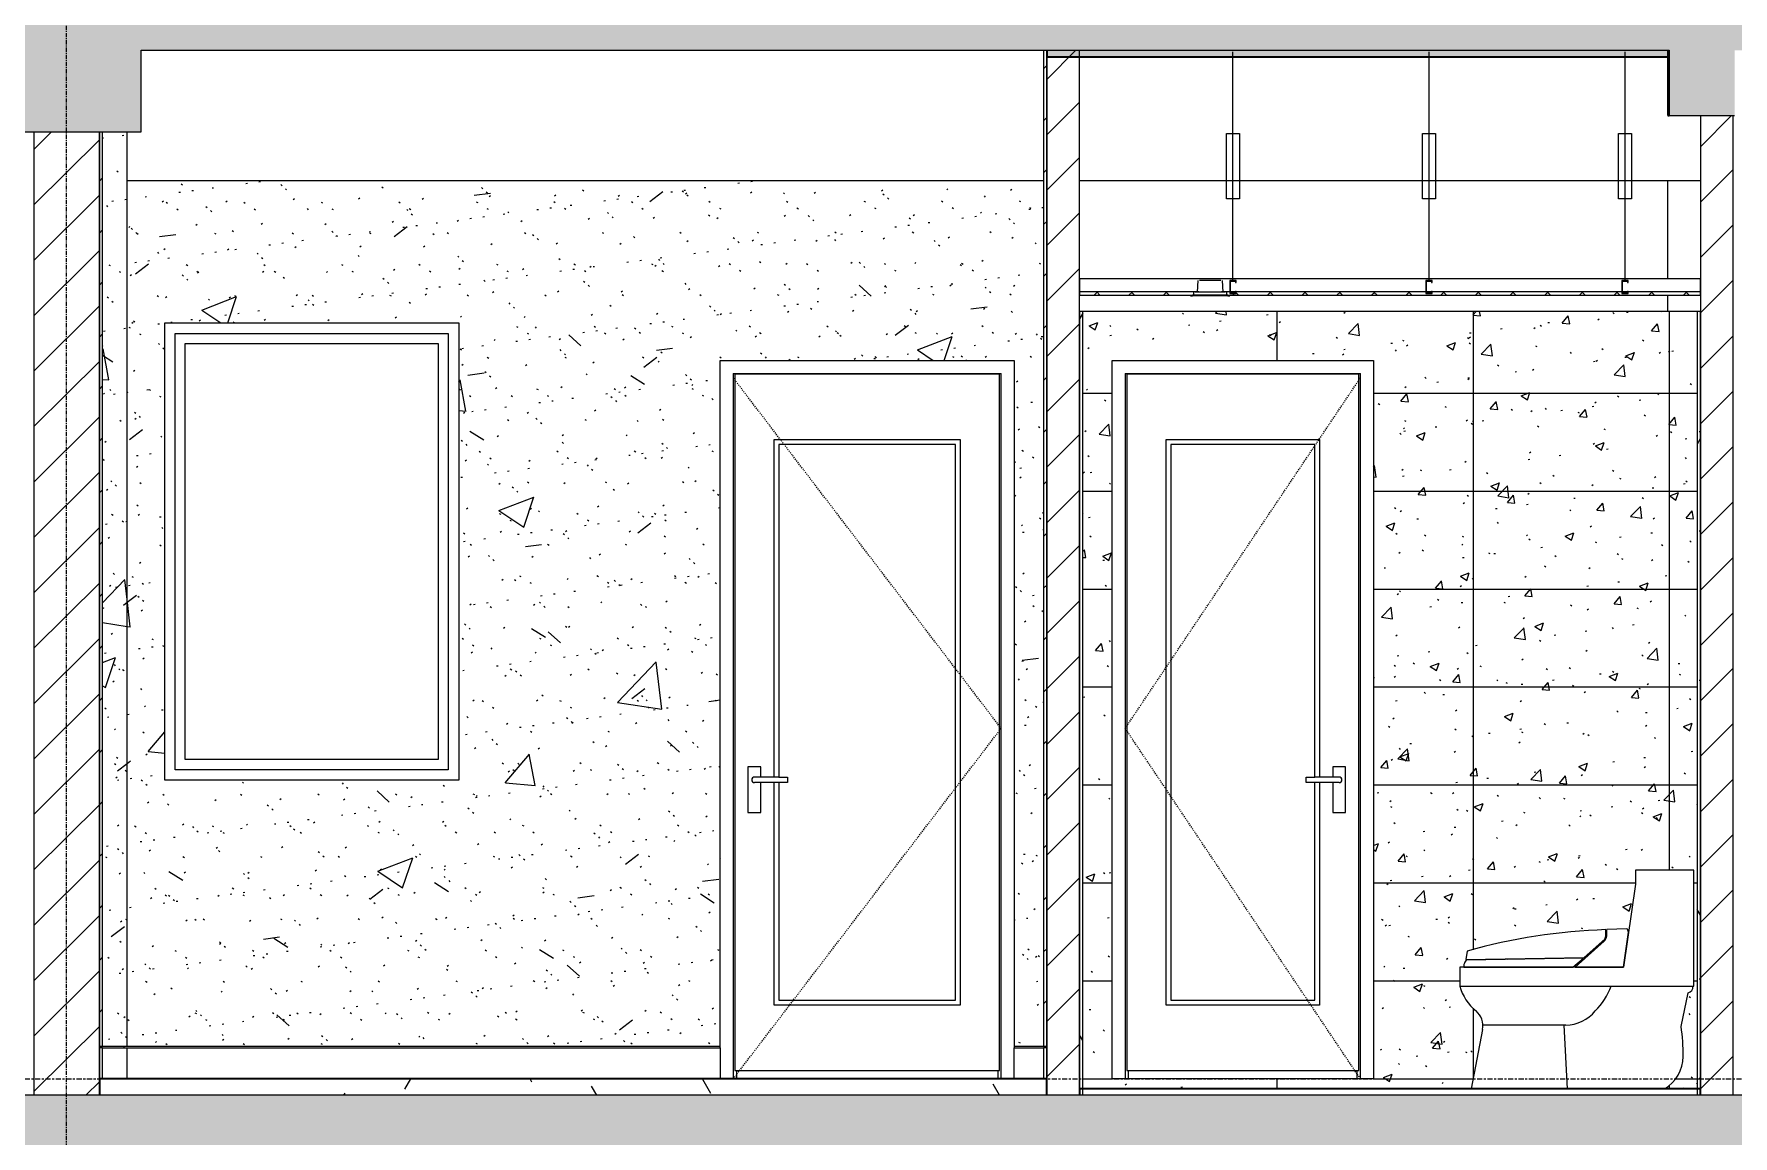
# Model space of a CAD drawing. Header units: millimetres. Extents: x -92143 to -2058, y -8802 to 35300.
# Drawn here: x -70037 to -64837, y 15625 to 19000 of the extents above; entities that cross this region are included whole.
import ezdxf

# ---------------------------------------------------------------- set-up
doc = ezdxf.new("R2010")
doc.units = ezdxf.units.MM
for name, pattern in [('Centre', [31.75, 6.35, -4.7625, 15.875, -4.7625]), ('Dash', [6.35, 3.175, -3.175]), ('Grid Line', [22.225, 12.7, -3.175, 3.175, -3.175])]:
    doc.linetypes.add(name, pattern=pattern)
for name, color, linetype, lineweight in [('0-1', 7, 'Continuous', 5), ('A-CLNG-1', 250, 'Continuous', 25), ('A-CLNG-2', 7, 'Continuous', 9), ('A-CLNG-PATT-1', 9, 'Continuous', 9), ('A-DETL-GENF', 92, 'Continuous', 9), ('A-DETL-GENF-1', 7, 'Continuous', 9), ('A-DETL-GENF-HDLN-1', 7, 'Dash', 9), ('A-DETL-THIN', 151, 'Continuous', 9), ('A-DOOR', 31, 'Continuous', 9), ('A-DOOR-1', 7, 'Continuous', 9), ('A-FLOR-1', 10, 'Continuous', 35), ('A-FLOR-HRAL', 11, 'Continuous', 9), ('A-FLOR-HRAL-1', 253, 'Continuous', 18), ('A-FLOR-HRAL-2', 9, 'Continuous', 9), ('A-FLOR-LEVL-2', 51, 'Centre', 9), ('A-FLOR-PATT-1', 7, 'Continuous', 9), ('A-FLOR-PATT-2', 67, 'Continuous', 9), ('A-GLAZ', 151, 'Continuous', 9), ('A-GLAZ-1', 7, 'Continuous', 9), ('A-WALL-1', 7, 'Continuous', 9), ('A-WALL-2', 250, 'Continuous', 25), ('A-WALL-3', 113, 'Continuous', 25), ('A-WALL-PATT-1', 7, 'Continuous', 9), ('A-WALL-PATT-2', 9, 'Continuous', 9), ('A-WALL-PATT-4', 111, 'Continuous', 9), ('E-LITE-EQPM', 33, 'Continuous', 9), ('E-LITE-EQPM-1', 7, 'Continuous', 9), ('I-WALL-1', 250, 'Continuous', 25), ('I-WALL-2', 7, 'Continuous', 9), ('P-SANR-FIXT', 6, 'Continuous', 9), ('P-SANR-FIXT-1', 7, 'Continuous', 9), ('S-BEAM-1', 12, 'Continuous', 5), ('S-BEAM-2', 7, 'Continuous', 9), ('S-BEAM-3', 10, 'Continuous', 35), ('S-COLS-1', 7, 'Continuous', 9), ('S-GRID-1', 1, 'Grid Line', 9)]:
    doc.layers.add(name, color=color, linetype=linetype, lineweight=lineweight)
pattern_1 = [(45, (-51987.05, 14125), (-79.5495, 79.5495), [])]
pattern_2 = [(50, (-51987.05, 14125), (1093.104, -95.634), [114.3, -1257.3]), (355, (-51987, 14125), (-211.46, 1146.34), [91.44, -1005.84]), (100.451, (-51896, 14117), (881.656, 1050.7), [97.14, -1068.54]), (46.184, (-51987, 14429.8), (1626.47, -252.26), [171.45, -1885.95]), (96.636, (-51851.5, 14408.8), (1424.42, 1484.57), [145.71, -1602.81]), (351.184, (-51987, 14429.8), (1424.43, 1484.55), [137.16, -1508.76]), (21, (-51834.65, 14353.6), (909.686, -613.59), [114.3, -1257.3]), (326, (-51834.7, 14353.6), (370.81, 1105.13), [91.44, -1005.84]), (71.451, (-51758.8, 14302.5), (1280.503, 491.53), [97.14, -1068.54]), (37.5, (-51987.05, 14125), (18.531, 507.33), [50.292, -943.356, 50.292, -970.788, -1009.65]), (37.5, (-51987.05, 14125), (18.531, 507.33), [-2014.728, 50.292, -959.358]), (7.5, (-51987.05, 14125), (400.918, 601.084), [50.292, -531.876, 50.292, -920.496, -384.81]), (7.5, (-51987.05, 14125), (400.918, 601.084), [-1552.956, 50.292, -334.518]), (327.5, (-52326.9, 14125), (813.545, -34.374), [50.292, -330.708, 50.292, -1138.428, -1577.34]), (327.5, (-52326.9, 14125), (813.545, -34.374), [-1569.72, 50.29, -1527.05]), (317.5, (-52479.3, 14125), (888.775, 152.56), [50.292, -445.008, 50.292, -739.14, -1120.14]), (317.5, (-52479.3, 14125), (888.775, 152.56), [-1284.73, 50.29, -1069.85])]
pattern_3 = [(37.5, (-51987.05, 14125), (-4.7995, 146.8239), [5.029, -110.795, 5.029, -124.511, -123.825]), (37.5, (-51987.05, 14125), (-4.7995, 146.8239), [-245.364, 5.029, -118.796]), (7.5, (-51987.05, 14125), (134.8574, 215.0472), [5.029, -57.455, 5.029, -99.365, -40.005]), (7.5, (-51987.05, 14125), (134.8574, 215.0472), [-166.878, 5.029, -34.976]), (327.5, (-52080.78, 14125), (237.2978, 0.4316), [5.029, -33.071, 5.029, -132.131, -179.07]), (327.5, (-52080.78, 14125), (237.2978, 0.4316), [-175.26, 5.029, -174.041]), (317.5, (-52080.78, 14125), (229.067, 66.8792), [5.029, -14.021, 5.029, -84.887, -102.87]), (317.5, (-52080.78, 14125), (229.067, 66.8792), [-108.966, 5.029, -97.841])]
pattern_4 = [(0, (-51987.05, 14125), (609.6, 152.4), [50.292, -406.908, 50.292, -406.908, -2438.4]), (0, (-51987.05, 14125), (609.6, 152.4), [-914.4, 50.292, -864.108, 50.292, -406.908, -1066.8]), (0, (-51987.05, 14125), (609.6, 152.4), [-2286, 50.292, -254.508, 50.292, -711.708]), (120, (-51758.45, 14201.2), (-436.7823, 451.7291), [50.292, -406.908, 50.292, -2845.308]), (120, (-51758.45, 14201.2), (-436.7823, 451.7291), [-507.492, -406.908, 50.292, -864.108, -1524]), (120, (-51758.45, 14201.2), (-436.7823, 451.7291), [-1828.8, 50.292, -406.908, 50.292, -1016.508]), (120, (-51758.45, 14201.2), (-436.7823, 451.7291), [-2336.292, -254.508, 50.292, -711.708]), (240, (-51682.25, 14506), (-172.8177, -604.1291), [50.292, -406.908, 50.292, -406.908, -2438.4]), (240, (-51682.25, 14506), (-172.8177, -604.1291), [-914.4, 50.292, -864.108, 50.292, -406.908, -1066.8]), (240, (-51682.25, 14506), (-172.8177, -604.1291), [-2286, 50.292, -254.508, 50.292, -711.708])]
pattern_5 = [(45, (-51987.05, 14125), (-84.8528, 84.8528), [])]

# ---------------------------------------------------------------- blocks, each defined once
blk = doc.blocks.new('NCV_TKTC_KET CAU_rvt-1-TKCS_MẶT CẮT E')
at = {"layer": 'A-FLOR-PATT-1'}
h = blk.add_hatch(color=256, dxfattribs=at)
h.paths.add_polyline_path([(-48635.6, 18930), (-48635.6, 18950), (-50536.9, 18950), (-50536.9, 18930), (-48844.9, 18930)])
h.paths.add_polyline_path([(-75336.9, 18930), (-73236.9, 18930), (-73236.9, 18950), (-75336.9, 18950)])
h.paths.add_polyline_path([(-20336.9, 18930), (-20336.9, 18950), (-22235.3, 18950), (-22235.3, 18930), (-20484.2, 18930)])
h.paths.add_polyline_path([(-48435.6, 18930), (-48433.3, 18930), (-48433.3, 18950), (-48435.6, 18950)])
h.paths.add_polyline_path([(-22438.4, 18930), (-22435.3, 18930.3), (-22435.3, 18950), (-22438.4, 18950)])
h.paths.add_polyline_path([(-66936.9, 18930), (-65032.3, 18930), (-65032.3, 18950), (-66936.9, 18950)])
h.paths.add_polyline_path([(-28536.9, 18930), (-28536.9, 18950), (-30435.3, 18950), (-30435.3, 18930), (-28807.5, 18930)])
h.paths.add_polyline_path([(-30638.4, 18930), (-30635.3, 18930), (-30635.3, 18950), (-30638.4, 18950)])
h.paths.add_polyline_path([(-58736.9, 18930), (-56833.3, 18930), (-56833.3, 18950), (-58736.9, 18950)])
h.paths.add_polyline_path([(-40434.4, 18930), (-40434.4, 18950), (-42336.9, 18950), (-42336.9, 18930), (-40521.7, 18930)])
at = {"layer": 'S-BEAM-1'}
blk.add_hatch(color=256, dxfattribs=at).paths.add_polyline_path([(-65032.3, 18750), (-65032.3, 18950), (-65036.9, 18950), (-65036.9, 18750)])
at = {"layer": 'A-FLOR-1'}
for p, q in [((-66936.9, 18950), (-66936.9, 18930)), ((-66936.9, 18930), (-65032.3, 18930))]:
    blk.add_line(p, q, dxfattribs=at)
at = {"layer": 'S-BEAM-2'}
for p, q in [((-68136.9, 18550), (-69751.9, 18550)), ((-66946.9, 18550), (-68136.9, 18550)), ((-65036.9, 18550), (-66836.9, 18550)), ((-64936.9, 18550), (-65036.9, 18550))]:
    blk.add_line(p, q, dxfattribs=at)
at = {"layer": 'S-BEAM-3'}
for p, q in [((-65036.9, 18950.1), (-65036.9, 18750)), ((-65036.9, 18750), (-65032.3, 18750))]:
    blk.add_line(p, q, dxfattribs=at)
blk = doc.blocks.new('Railing - Railing-915971-TKCS_MẶT CẮT E')
at = {"layer": 'A-FLOR-HRAL-1'}
for p, q in [((-66936.9, 5695), (-66946.9, 5695)), ((-66946.9, 5695), (-66946.9, 5600)), ((-66936.9, 5600), (-66936.9, 5695)), ((-66946.9, 5600), (-66936.9, 5600))]:
    blk.add_line(p, q, dxfattribs=at)
at = {"layer": 'A-FLOR-HRAL-2'}
for p, q in [((-67037, 5600), (-67037, 5695)), ((-67037, 5695), (-66946.9, 5695))]:
    blk.add_line(p, q, dxfattribs=at)
blk = doc.blocks.new('Railing - Railing-915972-TKCS_MẶT CẮT E')
at = {"layer": 'A-FLOR-HRAL-1'}
for p, q in [((-69826.9, 5695), (-69836.9, 5695)), ((-69836.9, 5695), (-69836.9, 5600)), ((-69826.9, 5600), (-69826.9, 5695)), ((-69836.9, 5600), (-69826.9, 5600))]:
    blk.add_line(p, q, dxfattribs=at)
at = {"layer": 'A-FLOR-HRAL-2'}
for p, q in [((-69826.9, 5695), (-69751.9, 5695)), ((-69751.9, 5600), (-69751.9, 5695)), ((-69751.9, 5695), (-67937, 5695)), ((-67937, 5695), (-67937, 5600))]:
    blk.add_line(p, q, dxfattribs=at)
blk = doc.blocks.new('DOOR_CW_01 CANH MO-PANEL KINH - DIW_01-900x2200-CỬA GỖ VÂN LAMINATE-553393-TKCS_MẶT CẮT E')
at = {"layer": 'A-DETL-GENF-HDLN-1'}
for p, q in [((-50676.9, 6673.5), (-51496.9, 7747)), ((-51496.9, 5600), (-50676.9, 6673.5))]:
    blk.add_line(p, q, dxfattribs=at)
at = {"layer": 'A-DOOR-1'}
for p, q in [((-51496.9, 7760), (-51496.9, 5600)), ((-51496.9, 7760), (-50676.9, 7760)), ((-50681.9, 7758), (-51491.9, 7758)), ((-51491.9, 7758), (-51491.9, 5626)), ((-50681.9, 5626), (-50681.9, 7758)), ((-50676.9, 5600), (-50676.9, 7760)), ((-51371.9, 6524.5), (-51371.9, 7558)), ((-51371.9, 7558), (-50801.9, 7558)), ((-51356.9, 7543), (-51356.9, 6524.5)), ((-50816.9, 7543), (-51356.9, 7543)), ((-50816.9, 5841), (-50816.9, 7543)), ((-50801.9, 7558), (-50801.9, 5826)), ((-51412.2, 6556), (-51451.7, 6556)), ((-51451.7, 6556), (-51451.7, 6416)), ((-51412.2, 6524.5), (-51412.2, 6556)), ((-51356.9, 6524.5), (-51431.9, 6524.5)), ((-51356.9, 6507.5), (-51431.9, 6507.5)), ((-51412.2, 6416), (-51412.2, 6507.5)), ((-51371.9, 5826), (-51371.9, 6507.5)), ((-51356.9, 6524.5), (-51331.1, 6524.5)), ((-51356.9, 6507.5), (-51356.9, 5841)), ((-51331.1, 6507.5), (-51356.9, 6507.5)), ((-51331.1, 6524.5), (-51331.1, 6507.5)), ((-51451.7, 6416), (-51412.2, 6416)), ((-50801.9, 5826), (-51371.9, 5826)), ((-51356.9, 5841), (-50816.9, 5841)), ((-51536.9, 5695), (-51536.9, 5700)), ((-50636.9, 5700), (-50636.9, 5695)), ((-51491.9, 5626), (-50681.9, 5626)), ((-51486.9, 5626), (-51486.9, 5600)), ((-50686.9, 5626), (-50686.9, 5600))]:
    blk.add_line(p, q, dxfattribs=at)
for start, end in [(90, 180), (180, 270)]:
    blk.add_arc((-51431.9, 6516), 8.5, start, end, dxfattribs=at)
blk = doc.blocks.new('DOOR_CW_01 CANH MO-PANEL KINH - DIG_02-800x2200-CỬA NHÔM KÍNH-401063-TKCS_MẶT CẮT E')
at = {"layer": 'A-DETL-GENF-HDLN-1'}
for p, q in [((-50297.3, 6673.5), (-49577.3, 7747)), ((-49577.3, 5600), (-50297.3, 6673.5))]:
    blk.add_line(p, q, dxfattribs=at)
at = {"layer": 'A-DOOR-1'}
for p, q in [((-50297.3, 7760), (-50297.3, 5600)), ((-50297.3, 7760), (-49577.3, 7760)), ((-50292.3, 7758), (-50292.3, 5626)), ((-49582.3, 7758), (-50292.3, 7758)), ((-49582.3, 5626), (-49582.3, 7758)), ((-49577.3, 5600), (-49577.3, 7760)), ((-50172.3, 7558), (-49702.3, 7558)), ((-50172.3, 5826), (-50172.3, 7558)), ((-49717.3, 7543), (-50157.3, 7543)), ((-50157.3, 7543), (-50157.3, 5841)), ((-49717.3, 6524.5), (-49717.3, 7543)), ((-49702.3, 7558), (-49702.3, 6524.5)), ((-49662.1, 6556), (-49662.1, 6524.5)), ((-49622.6, 6556), (-49662.1, 6556)), ((-49622.6, 6416), (-49622.6, 6556)), ((-49743.2, 6524.5), (-49717.3, 6524.5)), ((-49743.2, 6507.5), (-49743.2, 6524.5)), ((-49717.3, 6507.5), (-49743.2, 6507.5)), ((-49642.3, 6524.5), (-49717.3, 6524.5)), ((-49717.3, 5841), (-49717.3, 6507.5)), ((-49642.3, 6507.5), (-49717.3, 6507.5)), ((-49702.3, 6507.5), (-49702.3, 5826)), ((-49662.1, 6507.5), (-49662.1, 6416)), ((-49662.1, 6416), (-49622.6, 6416)), ((-49702.3, 5826), (-50172.3, 5826)), ((-50157.3, 5841), (-49717.3, 5841)), ((-50292.3, 5626), (-49582.3, 5626)), ((-50287.3, 5600), (-50287.3, 5626)), ((-49587.3, 5600), (-49587.3, 5626))]:
    blk.add_line(p, q, dxfattribs=at)
for start, end in [(0, 90), (270, 360)]:
    blk.add_arc((-49642.3, 6516), 8.5, start, end, dxfattribs=at)
blk = doc.blocks.new('M_Fixed - 900 x 1400-901191-TKCS_MẶT CẮT E')
at = {"layer": 'A-GLAZ-1'}
for p, q in [((-53204.9, 6547), (-53204.9, 7883)), ((-53204.9, 7883), (-52368.9, 7883)), ((-52368.9, 7883), (-52368.9, 6547)), ((-53173.9, 6578), (-53173.9, 7852)), ((-53173.9, 7852), (-52399.9, 7852)), ((-52399.9, 7852), (-52399.9, 6578)), ((-52399.9, 6578), (-53173.9, 6578)), ((-52368.9, 6547), (-53204.9, 6547))]:
    blk.add_line(p, q, dxfattribs=at)
blk = doc.blocks.new('TOILET - TOILET-348229-TKCS_MẶT CẮT E')
at = {"layer": 'P-SANR-FIXT-1'}
for p, q in [((-48735.6, 6196.1), (-48772.1, 5942.7)), ((-48735.6, 6238.8), (-48735.6, 6196.1)), ((-48556.6, 6238.8), (-48735.6, 6238.8)), ((-48556.6, 5884.5), (-48556.6, 6238.8)), ((-48825.8, 6040.7), (-48825.8, 6057.1)), ((-48762.2, 6059.4), (-48823, 6057.8)), ((-48772.1, 5942.7), (-48756.8, 6048.9)), ((-48756.8, 6048.9), (-48760.2, 6058.1)), ((-49251, 5991.3), (-49254.7, 5965.3)), ((-48830.9, 6022.1), (-48920.2, 5942.7)), ((-48892.8, 5971.6), (-48829.5, 6027.8)), ((-48772.1, 5942.7), (-49273.5, 5942.7)), ((-49273.5, 5942.7), (-49273.5, 5884.5)), ((-49260.4, 5950.7), (-49260.4, 5942.7)), ((-49260.4, 5942.7), (-48926.9, 5942.7)), ((-49254.7, 5965.3), (-48892.8, 5971.6)), ((-48894.8, 5970), (-49253.9, 5963.7)), ((-48926.9, 5942.7), (-48894.8, 5970)), ((-48920.2, 5942.7), (-48772.1, 5942.7)), ((-49273.5, 5884.5), (-48556.6, 5884.5)), ((-48559.8, 5884.5), (-48556.6, 5884.5)), ((-48596, 5760.8), (-48574.2, 5863.3)), ((-49204, 5751.5), (-49237.9, 5570)), ((-48948.9, 5764.9), (-49202.5, 5764.9)), ((-48943.9, 5570), (-48954.1, 5764.9))]:
    blk.add_line(p, q, dxfattribs=at)
for centre, radius, start, end in [((-48763.6, 4249.5), 1808.7, 91.9695, 105.6338), ((-48847.1, 6039.8), 24, 312.6549, 353.3451), ((-48850.1, 6040.7), 24.3, 328, 0), ((-50067.9, 6068.4), 1244.9, 358.5564, 359.5142), ((-48762.2, 6057.2), 2.2, 24.5161, 91.4839), ((-49228.4, 5943), 32.8, 140.9297, 166.5514), ((-49128.9, 5924.8), 150, 195.5839, 230.9413), ((-49003.8, 5954.4), 206.2, 314.8639, 340.1683), ((-48578.4, 5881.7), 18.9, 283, 8.4414), ((-49259.2, 5764.2), 56.7, 347.0587, 50.9413), ((-48948.9, 5881.3), 116.3, 270, 321.1214), ((-49152.3, 5674.2), 563, 359.4277, 8.8404), ((-48706, 5669.8), 116.7, 300.6227, 359.4277)]:
    blk.add_arc(centre, radius, start, end, dxfattribs=at)
blk = doc.blocks.new('LIC_10-ĐÈN LED DOWNLIGHT ÂM TRẦN_ P_6W_ ÁNH SÁNG 4000K - LIC_10-ĐÈN LED DOWNLIGHT ÂM TRẦN_ P_6W_ ÁNH SÁNG 4000K-V2-TKCS_MẶT CẮT E')
at = {"layer": 'E-LITE-EQPM-1'}
for p, q in [((-41887.9, 8009), (-41887.9, 8000)), ((-41791, 8009), (-41882.9, 8009)), ((-41874.5, 8045), (-41877, 8009)), ((-41804.5, 8045), (-41869.4, 8045)), ((-41796.9, 8009), (-41799.4, 8045)), ((-41785.9, 8000), (-41785.9, 8009)), ((-41896.9, 8000), (-41896.9, 7998)), ((-41896.9, 7998), (-41891, 7998)), ((-41776.9, 7998), (-41896.9, 7998)), ((-41895.8, 8000), (-41893.4, 8000)), ((-41893.3, 8000), (-41876.1, 8000)), ((-41782.9, 8000), (-41891, 8000)), ((-41885.5, 8000), (-41882.1, 8000)), ((-41882, 8002), (-41882, 8000)), ((-41881.1, 8000), (-41878.6, 8000)), ((-41873.6, 8000), (-41800.3, 8000)), ((-41860.6, 8000), (-41853.3, 8000)), ((-41820.5, 8000), (-41813.3, 8000)), ((-41797.7, 8000), (-41780.6, 8000)), ((-41795.3, 8000), (-41792.7, 8000)), ((-41791.9, 8000), (-41791.9, 8002)), ((-41791.8, 8000), (-41788.4, 8000)), ((-41782.9, 7998), (-41776.9, 7998)), ((-41780.5, 8000), (-41778.1, 8000)), ((-41776.9, 7998), (-41776.9, 8000))]:
    blk.add_line(p, q, dxfattribs=at)
blk = doc.blocks.new('NCV_TKTC_TANG 5_rvt-1-TKCS_MẶT CẮT E')
at = {"layer": 'A-CLNG-PATT-1'}
h = blk.add_hatch(dxfattribs=at)
h.set_pattern_fill('FP_4', color=256, style=0, pattern_type=2)
h.set_pattern_definition([(45, (-51987.05, 14125), (-53.033, 53.033), []), (135, (-51987.05, 14125), (-53.033, -53.033), [])])
h.paths.add_polyline_path([(-66836.9, 18200), (-66483.4, 18200), (-66482.9, 18209), (-66836.9, 18210)])
h.paths.add_polyline_path([(-66374.9, 18200), (-64936.9, 18200), (-64936.9, 18210), (-65157.4, 18210), (-65157.4, 18205), (-65177.4, 18205), (-65177.4, 18210), (-65757.4, 18210), (-65757.4, 18205), (-65777.4, 18205), (-65777.4, 18210), (-66357.4, 18209), (-66357.4, 18205), (-66377.4, 18205), (-66377.4, 18210), (-66390.5, 18209), (-66390.5, 18200), (-66377.4, 18200)])
h.paths.add_polyline_path([(-65174.9, 18207.5), (-65159.9, 18207.5), (-65159.9, 18210), (-65174.9, 18210)])
h.paths.add_polyline_path([(-66374.9, 18207.5), (-66358.8, 18209), (-66359.9, 18210), (-66374.9, 18209)])
h.paths.add_polyline_path([(-65774.9, 18207.5), (-65759.9, 18207.5), (-65759.9, 18210), (-65774.9, 18210)])
at = {"layer": 'A-FLOR-PATT-2'}
h = blk.add_hatch(dxfattribs=at)
h.set_pattern_fill('FP_2', color=256, style=0, pattern_type=2)
h.set_pattern_definition(pattern_4)
h.paths.add_polyline_path([(-67341, 15750), (-66936.9, 15750), (-66936.9, 15800), (-69836.9, 15800), (-69836.9, 15750), (-67957.5, 15750)])
at = {"layer": 'A-WALL-PATT-1'}
h = blk.add_hatch(dxfattribs=at)
h.set_pattern_fill('FP_5', color=256, style=0, pattern_type=2)
h.set_pattern_definition(pattern_1)
h.paths.add_polyline_path([(-66946.9, 15900), (-66936.9, 15900), (-66936.9, 18950), (-66946.9, 18950), (-66946.9, 16934.8)])
h = blk.add_hatch(dxfattribs=at)
h.set_pattern_fill('FP_5', color=256, style=0, pattern_type=2)
h.set_pattern_definition(pattern_1)
h.paths.add_polyline_path([(-69836.9, 15900), (-69826.9, 15900), (-69826.9, 18700), (-69836.9, 18700), (-69836.9, 16934.8)])
at = {"layer": 'A-WALL-PATT-2'}
h = blk.add_hatch(dxfattribs=at)
h.set_pattern_fill('FP_1', color=256, style=0, pattern_type=2)
h.set_pattern_definition(pattern_5)
h.paths.add_polyline_path([(-66936.9, 15750), (-66836.9, 15750), (-66836.9, 18950), (-66936.9, 18950), (-66936.9, 16934.8)])
h = blk.add_hatch(dxfattribs=at)
h.set_pattern_fill('FP_1', color=256, style=0, pattern_type=2)
h.set_pattern_definition(pattern_5)
h.paths.add_polyline_path([(-64836.9, 15750), (-64836.9, 18750), (-64936.9, 18750), (-64936.9, 15750), (-64874.8, 15750)])
h = blk.add_hatch(dxfattribs=at)
h.set_pattern_fill('FP_7', color=256, style=0, pattern_type=2)
h.set_pattern_definition(pattern_2)
h.paths.add_polyline_path([(-69751.9, 15900), (-69751.9, 18700), (-69826.9, 18700), (-69826.9, 15900), (-69807.1, 15900)])
h = blk.add_hatch(dxfattribs=at)
h.set_pattern_fill('FP_6', color=256, style=0, pattern_type=2)
h.set_pattern_definition(pattern_3)
h.paths.add_polyline_path([(-69751.9, 15900), (-69751.9, 18700), (-69826.9, 18700), (-69826.9, 15900), (-69807.1, 15900)])
h = blk.add_hatch(dxfattribs=at)
h.set_pattern_fill('FP_7', color=256, style=0, pattern_type=2)
h.set_pattern_definition(pattern_2)
h.paths.add_polyline_path([(-67936.9, 15900), (-67936.9, 18000), (-67036.9, 18000), (-67036.9, 15900), (-66946.9, 15900), (-66946.9, 18550), (-69751.9, 18550), (-69751.9, 15900), (-67957.5, 15900)])
h.paths.add_polyline_path([(-69636.9, 16715), (-69636.9, 18115), (-68736.9, 18115), (-68736.9, 16715)])
h = blk.add_hatch(dxfattribs=at)
h.set_pattern_fill('FP_6', color=256, style=0, pattern_type=2)
h.set_pattern_definition(pattern_3)
h.paths.add_polyline_path([(-67936.9, 15900), (-67936.9, 18000), (-67036.9, 18000), (-67036.9, 15900), (-66946.9, 15900), (-66946.9, 18550), (-69751.9, 18550), (-69751.9, 15900), (-67957.5, 15900)])
h.paths.add_polyline_path([(-69636.9, 16715), (-69636.9, 18115), (-68736.9, 18115), (-68736.9, 16715)])
h = blk.add_hatch(dxfattribs=at)
h.set_pattern_fill('FP_2', color=256, style=0, pattern_type=2)
h.set_pattern_definition(pattern_4)
h.paths.add_polyline_path([(-66836.9, 15750), (-66826.9, 15750), (-66826.9, 18150), (-66836.9, 18150), (-66836.9, 16934.8)])
h = blk.add_hatch(dxfattribs=at)
h.set_pattern_fill('FP_20', color=256, style=0, pattern_type=2)
h.set_pattern_definition([(50, (-51987.05, 14125), (273.276, -23.909), [28.575, -314.325]), (355, (-51987.05, 14125), (-52.8646, 286.585), [22.86, -251.46]), (100.451, (-51964.28, 14123), (220.414, 262.6745), [24.285, -267.135]), (46.184, (-51987.05, 14201.2), (406.619, -63.0646), [42.862, -471.487]), (96.636, (-51953.17, 14195.94), (356.104, 371.141), [36.428, -400.703]), (351.184, (-51987.05, 14201.2), (356.107, 371.138), [34.29, -377.19]), (21, (-51948.95, 14182.15), (227.4212, -153.3982), [28.575, -314.325]), (326, (-51948.95, 14182.15), (92.7027, 276.282), [22.86, -251.46]), (71.451, (-51930, 14169.37), (320.1254, 122.8816), [24.285, -267.135]), (37.5, (-51987.05, 14125), (4.6325, 126.8326), [5.029, -243.383, 5.029, -250.241, -252.412]), (37.5, (-51987.05, 14125), (4.6325, 126.8326), [-503.682, 5.029, -247.383]), (7.5, (-51987.05, 14125), (100.2292, 150.2711), [5.029, -140.513, 5.029, -237.668, -96.202]), (7.5, (-51987.05, 14125), (100.2292, 150.2711), [-388.239, 5.029, -91.173]), (327.5, (-52072.01, 14125), (203.38684, -8.5935), [5.029, -90.221, 5.029, -292.151, -394.335]), (327.5, (-52072.01, 14125), (203.38684, -8.5935), [-392.43, 5.029, -389.306]), (317.5, (-52110.11, 14125), (222.1944, 38.1398), [5.029, -118.796, 5.029, -192.329, -280.035]), (317.5, (-52110.11, 14125), (222.1944, 38.1398), [-321.183, 5.029, -275.006])])
h.paths.add_polyline_path([(-66826.9, 15770), (-65637.9, 15770), (-65602.5, 15964.1), (-65604, 15976.8), (-65608, 15988.5), (-65614.6, 15999.3), (-65646, 16031.2), (-65662.2, 16055.8), (-65673.5, 16084.5), (-65673.5, 16142.7), (-65660.4, 16142.7), (-65660.4, 16150.7), (-65653.9, 16163.7), (-65294.8, 16170), (-65326.9, 16142.7), (-65320.2, 16142.7), (-65226.5, 16227.8), (-65223.3, 16237), (-65223, 16257.8), (-65160.2, 16258.1), (-65156.8, 16248.9), (-65135.6, 16396.1), (-65135.6, 16438.8), (-64956.6, 16438.8), (-64956.6, 16084.5), (-64959.8, 16084.5), (-64962.9, 16071.1), (-64969.8, 16064.9), (-64974.2, 16063.3), (-64996, 15960.8), (-64990.8, 15914.8), (-64989.3, 15868.6), (-64992.6, 15842.4), (-65001.6, 15817.6), (-65016.1, 15795.4), (-65036.9, 15776), (-65047, 15770), (-64946.9, 15770), (-64946.9, 18150), (-66826.9, 18150), (-66826.9, 16934.8)])
h.paths.add_polyline_path([(-66724.4, 15800), (-66737.3, 15800), (-66737.3, 18000), (-65937.3, 18000), (-65937.3, 15800), (-66107.9, 15800)])
h.paths.add_polyline_path([(-65654.7, 16165.3), (-65651, 16191.3), (-65490, 16227.8), (-65369.1, 16246.5), (-65225.8, 16257.1), (-65227.2, 16235.7), (-65230.9, 16226.5), (-65294.8, 16171.6), (-65653.9, 16165.3)])
h = blk.add_hatch(dxfattribs=at)
h.set_pattern_fill('FP_73', color=256, style=0, pattern_type=2)
h.set_pattern_definition([(0, (-66831.94, 15800), (0, 300), []), (90, (-66831.94, 15800), (-600, 4e-14), [])])
h.paths.add_polyline_path([(-66826.9, 15770), (-65637.9, 15770), (-65602.5, 15964.1), (-65604, 15976.8), (-65608, 15988.5), (-65614.6, 15999.3), (-65646, 16031.2), (-65662.2, 16055.8), (-65673.5, 16084.5), (-65673.5, 16142.7), (-65660.4, 16142.7), (-65660.4, 16150.7), (-65653.9, 16163.7), (-65294.8, 16170), (-65326.9, 16142.7), (-65320.2, 16142.7), (-65226.5, 16227.8), (-65223.3, 16237), (-65223, 16257.8), (-65160.2, 16258.1), (-65156.8, 16248.9), (-65135.6, 16396.1), (-65135.6, 16438.8), (-64956.6, 16438.8), (-64956.6, 16084.5), (-64959.8, 16084.5), (-64962.9, 16071.1), (-64969.8, 16064.9), (-64974.2, 16063.3), (-64996, 15960.8), (-64990.8, 15914.8), (-64989.3, 15868.6), (-64992.6, 15842.4), (-65001.6, 15817.6), (-65016.1, 15795.4), (-65036.9, 15776), (-65047, 15770), (-64946.9, 15770), (-64946.9, 18150), (-66826.9, 18150), (-66826.9, 16934.8)])
h.paths.add_polyline_path([(-66724.4, 15800), (-66737.3, 15800), (-66737.3, 18000), (-65937.3, 18000), (-65937.3, 15800), (-66107.9, 15800)])
h.paths.add_polyline_path([(-65654.7, 16165.3), (-65651, 16191.3), (-65490, 16227.8), (-65369.1, 16246.5), (-65225.8, 16257.1), (-65227.2, 16235.7), (-65230.9, 16226.5), (-65294.8, 16171.6), (-65653.9, 16165.3)])
h = blk.add_hatch(dxfattribs=at)
h.set_pattern_fill('FP_2', color=256, style=0, pattern_type=2)
h.set_pattern_definition(pattern_4)
h.paths.add_polyline_path([(-64936.9, 15750), (-64936.9, 18150), (-64946.9, 18150), (-64946.9, 15750)])
at = {"layer": 'A-CLNG-1'}
for p, q in [((-64936.9, 18250), (-66836.9, 18250)), ((-66836.9, 18250), (-66836.9, 18200)), ((-66836.9, 18200), (-66491, 18200)), ((-66382.9, 18200), (-64936.9, 18200)), ((-64936.9, 18200), (-64936.9, 18250))]:
    blk.add_line(p, q, dxfattribs=at)
at = {"layer": 'A-CLNG-2'}
for p, q in [((-66471.5, 18210), (-66836.9, 18210)), ((-66377, 18210), (-66402.4, 18210)), ((-66358.1, 18210), (-66374.9, 18210)), ((-65777, 18210), (-66357.4, 18210)), ((-65758.1, 18210), (-65774.9, 18210)), ((-65177, 18210), (-65757.4, 18210)), ((-65158.1, 18210), (-65174.9, 18210)), ((-64936.9, 18210), (-65157.4, 18210))]:
    blk.add_line(p, q, dxfattribs=at)
at = {"layer": 'A-FLOR-1'}
for p, q in [((-66936.9, 15800), (-69836.9, 15800)), ((-69836.9, 15800), (-69836.9, 15750)), ((-66936.9, 15750), (-66936.9, 15800)), ((-64936.9, 15770), (-66836.9, 15770)), ((-66836.9, 15770), (-66836.9, 15750)), ((-64936.9, 15750), (-64936.9, 15770))]:
    blk.add_line(p, q, dxfattribs=at)
at = {"layer": 'A-WALL-1'}
for p, q in [((-69761.9, 15900), (-69761.9, 15895)), ((-67936.9, 15895), (-67936.9, 15900)), ((-67036.9, 15900), (-67036.9, 15895))]:
    blk.add_line(p, q, dxfattribs=at)
at = {"layer": 'A-WALL-2'}
for p, q in [((-66936.9, 18950), (-66936.9, 15750)), ((-66836.9, 15750), (-66836.9, 18950)), ((-64936.9, 18750), (-64936.9, 15750)), ((-64836.9, 15750), (-64836.9, 18750))]:
    blk.add_line(p, q, dxfattribs=at)
at = {"layer": 'I-WALL-1'}
for p, q in [((-66946.9, 18950), (-66946.9, 15900)), ((-66936.9, 15900), (-66936.9, 18950)), ((-69836.9, 18700), (-69836.9, 15900)), ((-69826.9, 15900), (-69826.9, 18700)), ((-66826.9, 18150), (-66836.9, 18150)), ((-66836.9, 18150), (-66836.9, 15750)), ((-66826.9, 15750), (-66826.9, 18150)), ((-64946.9, 18150), (-64946.9, 15750)), ((-64936.9, 18150), (-64946.9, 18150)), ((-64936.9, 15750), (-64936.9, 18150)), ((-69836.9, 15900), (-69826.9, 15900)), ((-66946.9, 15900), (-66936.9, 15900))]:
    blk.add_line(p, q, dxfattribs=at)
at = {"layer": 'I-WALL-2'}
for p, q in [((-69751.9, 15900), (-69751.9, 18700)), ((-64946.9, 18150), (-66826.9, 18150)), ((-69636.9, 16715), (-69636.9, 18115)), ((-69636.9, 18115), (-68736.9, 18115)), ((-68736.9, 18115), (-68736.9, 16715)), ((-67936.9, 15900), (-67936.9, 18000)), ((-67936.9, 18000), (-67036.9, 18000)), ((-67036.9, 18000), (-67036.9, 15900)), ((-66737.3, 15800), (-66737.3, 18000)), ((-66737.3, 18000), (-65937.3, 18000)), ((-65937.3, 18000), (-65937.3, 15800)), ((-68736.9, 16715), (-69636.9, 16715)), ((-69826.9, 15900), (-69751.9, 15900)), ((-69751.9, 15900), (-67936.9, 15900)), ((-67036.9, 15900), (-66946.9, 15900)), ((-65937.3, 15800), (-66737.3, 15800))]:
    blk.add_line(p, q, dxfattribs=at)
at = {"layer": 'S-COLS-1'}
for p, q in [((-65036.9, 18250), (-65036.9, 18550)), ((-65036.9, 18150), (-65036.9, 18200))]:
    blk.add_line(p, q, dxfattribs=at)
at = {"layer": 'A-DOOR'}
for name in ['DOOR_CW_01 CANH MO-PANEL KINH - DIW_01-900x2200-CỬA GỖ VÂN LAMINATE-553393-TKCS_MẶT CẮT E', 'DOOR_CW_01 CANH MO-PANEL KINH - DIG_02-800x2200-CỬA NHÔM KÍNH-401063-TKCS_MẶT CẮT E']:
    blk.add_blockref(name, (-16400, 10200), dxfattribs=at)
at = {"layer": 'A-FLOR-HRAL'}
for name in ['Railing - Railing-915972-TKCS_MẶT CẮT E', 'Railing - Railing-915971-TKCS_MẶT CẮT E']:
    blk.add_blockref(name, (0, 10200), dxfattribs=at)
at = {"layer": 'A-GLAZ'}
blk.add_blockref('M_Fixed - 900 x 1400-901191-TKCS_MẶT CẮT E', (-16400, 10200), dxfattribs=at)
at = {"layer": 'E-LITE-EQPM'}
blk.add_blockref('LIC_10-ĐÈN LED DOWNLIGHT ÂM TRẦN_ P_6W_ ÁNH SÁNG 4000K - LIC_10-ĐÈN LED DOWNLIGHT ÂM TRẦN_ P_6W_ ÁNH SÁNG 4000K-V2-TKCS_MẶT CẮT E', (-24600, 10200), dxfattribs=at)
at = {"layer": 'P-SANR-FIXT'}
blk.add_blockref('TOILET - TOILET-348229-TKCS_MẶT CẮT E', (-16400, 10200), dxfattribs=at)
blk = doc.blocks.new('Repeating Detail - THANH TREO TRẦN 700-V208-TKCS_MẶT CẮT E')
at = {"layer": 'A-DETL-GENF'}
for points in [[(-66377.4, 28405), (-66357.4, 28405), (-66357.4, 28411), (-66359.9, 28407.5), (-66374.9, 28407.5), (-66374.9, 28442.5), (-66359.9, 28442.5), (-66357.4, 28439), (-66357.4, 28445), (-66377.4, 28445)], [(-65777.4, 28405), (-65757.4, 28405), (-65757.4, 28411), (-65759.9, 28407.5), (-65774.9, 28407.5), (-65774.9, 28442.5), (-65759.9, 28442.5), (-65757.4, 28439), (-65757.4, 28445), (-65777.4, 28445)], [(-65177.4, 28405), (-65157.4, 28405), (-65157.4, 28411), (-65159.9, 28407.5), (-65174.9, 28407.5), (-65174.9, 28442.5), (-65159.9, 28442.5), (-65157.4, 28439), (-65157.4, 28445), (-65177.4, 28445)]]:
    blk.add_hatch(color=256, dxfattribs=at).paths.add_polyline_path(points)
for p, q in [((-66367.4, 28445), (-66367.4, 29145)), ((-65767.4, 28445), (-65767.4, 29145)), ((-65167.4, 28445), (-65167.4, 29145)), ((-66387.4, 28895), (-66347.4, 28895)), ((-66387.4, 28695), (-66387.4, 28895)), ((-66347.4, 28895), (-66347.4, 28695)), ((-65787.4, 28895), (-65747.4, 28895)), ((-65787.4, 28695), (-65787.4, 28895)), ((-65747.4, 28895), (-65747.4, 28695)), ((-65187.4, 28895), (-65147.4, 28895)), ((-65187.4, 28695), (-65187.4, 28895)), ((-65147.4, 28895), (-65147.4, 28695)), ((-66347.4, 28695), (-66387.4, 28695)), ((-65747.4, 28695), (-65787.4, 28695)), ((-65147.4, 28695), (-65187.4, 28695)), ((-66357.4, 28445), (-66377.4, 28445)), ((-66377.4, 28445), (-66377.4, 28405)), ((-66357.4, 28445), (-66377.4, 28445)), ((-66377.4, 28445), (-66377.4, 28405)), ((-66357.4, 28439), (-66357.4, 28445)), ((-66357.4, 28439), (-66357.4, 28445)), ((-65757.4, 28445), (-65777.4, 28445)), ((-65777.4, 28445), (-65777.4, 28405)), ((-65757.4, 28445), (-65777.4, 28445)), ((-65777.4, 28445), (-65777.4, 28405)), ((-65757.4, 28439), (-65757.4, 28445)), ((-65757.4, 28439), (-65757.4, 28445)), ((-65157.4, 28445), (-65177.4, 28445)), ((-65177.4, 28445), (-65177.4, 28405)), ((-65157.4, 28445), (-65177.4, 28445)), ((-65177.4, 28445), (-65177.4, 28405)), ((-65157.4, 28439), (-65157.4, 28445)), ((-65157.4, 28439), (-65157.4, 28445)), ((-66377.4, 28405), (-66357.4, 28405)), ((-66377.4, 28405), (-66357.4, 28405)), ((-66374.9, 28442.5), (-66359.9, 28442.5)), ((-66374.9, 28407.5), (-66374.9, 28442.5)), ((-66374.9, 28407.5), (-66374.9, 28442.5)), ((-66374.9, 28442.5), (-66359.9, 28442.5)), ((-66359.9, 28407.5), (-66374.9, 28407.5)), ((-66359.9, 28407.5), (-66374.9, 28407.5)), ((-66359.9, 28442.5), (-66359.9, 28439)), ((-66359.9, 28442.5), (-66359.9, 28439)), ((-66359.9, 28439), (-66357.4, 28439)), ((-66359.9, 28439), (-66357.4, 28439)), ((-66357.4, 28411), (-66359.9, 28411)), ((-66359.9, 28411), (-66359.9, 28407.5)), ((-66357.4, 28411), (-66359.9, 28411)), ((-66359.9, 28411), (-66359.9, 28407.5)), ((-66357.4, 28405), (-66357.4, 28411)), ((-66357.4, 28405), (-66357.4, 28411)), ((-65777.4, 28405), (-65757.4, 28405)), ((-65777.4, 28405), (-65757.4, 28405)), ((-65774.9, 28442.5), (-65759.9, 28442.5)), ((-65774.9, 28407.5), (-65774.9, 28442.5)), ((-65774.9, 28407.5), (-65774.9, 28442.5)), ((-65774.9, 28442.5), (-65759.9, 28442.5)), ((-65759.9, 28407.5), (-65774.9, 28407.5)), ((-65759.9, 28407.5), (-65774.9, 28407.5)), ((-65759.9, 28442.5), (-65759.9, 28439)), ((-65759.9, 28442.5), (-65759.9, 28439)), ((-65759.9, 28439), (-65757.4, 28439)), ((-65759.9, 28439), (-65757.4, 28439)), ((-65757.4, 28411), (-65759.9, 28411)), ((-65759.9, 28411), (-65759.9, 28407.5)), ((-65757.4, 28411), (-65759.9, 28411)), ((-65759.9, 28411), (-65759.9, 28407.5)), ((-65757.4, 28405), (-65757.4, 28411)), ((-65757.4, 28405), (-65757.4, 28411)), ((-65177.4, 28405), (-65157.4, 28405)), ((-65177.4, 28405), (-65157.4, 28405)), ((-65174.9, 28442.5), (-65159.9, 28442.5)), ((-65174.9, 28407.5), (-65174.9, 28442.5)), ((-65174.9, 28407.5), (-65174.9, 28442.5)), ((-65174.9, 28442.5), (-65159.9, 28442.5)), ((-65159.9, 28407.5), (-65174.9, 28407.5)), ((-65159.9, 28407.5), (-65174.9, 28407.5)), ((-65159.9, 28442.5), (-65159.9, 28439)), ((-65159.9, 28442.5), (-65159.9, 28439)), ((-65159.9, 28439), (-65157.4, 28439)), ((-65159.9, 28439), (-65157.4, 28439)), ((-65157.4, 28411), (-65159.9, 28411)), ((-65159.9, 28411), (-65159.9, 28407.5)), ((-65157.4, 28411), (-65159.9, 28411)), ((-65159.9, 28411), (-65159.9, 28407.5)), ((-65157.4, 28405), (-65157.4, 28411)), ((-65157.4, 28405), (-65157.4, 28411))]:
    blk.add_line(p, q, dxfattribs=at)

msp = doc.modelspace()

# ---------------------------------------------------------------- hatches: boundary and pattern name
at = {"layer": 'A-DETL-GENF-1'}
for points in [[(-17236.9, 18550), (-17236.9, 19150), (-78233.3, 19150), (-78233.3, 18550), (-77935.7, 18550), (-77935.7, 18950), (-73233.6, 18950), (-73233.6, 18750), (-73033.3, 18750), (-73033.3, 18950), (-70108.5, 18950), (-70108.5, 18700), (-69708.5, 18700), (-69708.5, 18950), (-65032.3, 18950), (-65032.3, 18750), (-64832.3, 18750), (-64832.3, 18950), (-61933.6, 18950), (-61933.6, 18700), (-61533.6, 18700), (-61533.6, 18950), (-56833.3, 18950), (-56833.3, 18750), (-56633.3, 18750), (-56633.3, 18950), (-53733.2, 18950), (-53733.2, 18700), (-53333.2, 18700), (-53333.2, 18950), (-48635.6, 18950), (-48635.6, 18750), (-48435.6, 18750), (-48435.6, 18950), (-45535.3, 18950), (-45535.3, 18700), (-45134.4, 18700), (-45134.4, 18950), (-40434.4, 18950), (-40434.4, 18750), (-40234.4, 18750), (-40234.4, 18950), (-37436.9, 18950), (-37436.9, 18700), (-37037.4, 18700), (-37037.4, 18950), (-33860.3, 18950), (-33860.3, 18700), (-33436.9, 18700), (-33436.9, 18950), (-30635.3, 18950), (-30635.3, 18750), (-30435.3, 18750), (-30435.3, 18950), (-25735.7, 18950), (-25735.7, 18700), (-25335.7, 18700), (-25335.7, 18950), (-22435.3, 18950), (-22435.3, 18750), (-22235.3, 18750), (-22235.3, 18950), (-17535.3, 18950), (-17535.3, 18550)], [(-77935.7, 15150), (-77935.7, 15550), (-73233.6, 15550), (-73233.6, 15350), (-73033.3, 15350), (-73033.3, 15550), (-70108.5, 15550), (-70108.5, 15300), (-69708.5, 15300), (-69708.5, 15550), (-65032.3, 15550), (-65032.3, 15350), (-64832.3, 15350), (-64832.3, 15550), (-61933.6, 15550), (-61933.6, 15300), (-61533.6, 15300), (-61533.6, 15550), (-56833.3, 15550), (-56833.3, 15350), (-56633.3, 15350), (-56633.3, 15550), (-53733.2, 15550), (-53733.2, 15300), (-53333.2, 15300), (-53333.2, 15550), (-48635.6, 15550), (-48635.6, 15350), (-48435.6, 15350), (-48435.6, 15550), (-45535.3, 15550), (-45535.3, 15300), (-45134.4, 15300), (-45134.4, 15550), (-40434.4, 15550), (-40434.4, 15350), (-40234.4, 15350), (-40234.4, 15550), (-37436.9, 15550), (-37436.9, 15300), (-37037.4, 15300), (-37037.4, 15550), (-33860.3, 15550), (-33860.3, 15300), (-33436.9, 15300), (-33436.9, 15550), (-30635.3, 15550), (-30635.3, 15350), (-30435.3, 15350), (-30435.3, 15550), (-25735.7, 15550), (-25735.7, 15300), (-25335.7, 15300), (-25335.7, 15550), (-22435.3, 15550), (-22435.3, 15350), (-22235.3, 15350), (-22235.3, 15550), (-17535.3, 15550), (-17535.3, 15150), (-17236.9, 15150), (-17236.9, 15750), (-78233.3, 15750), (-78233.3, 15150)]]:
    msp.add_hatch(color=256, dxfattribs=at).paths.add_polyline_path(points)
at = {"layer": 'A-WALL-PATT-4'}
h = msp.add_hatch(dxfattribs=at)
h.set_pattern_fill('FP_1', color=256, style=0, pattern_type=2)
h.set_pattern_definition(pattern_5)
h.paths.add_polyline_path([(-70036.9, 15750), (-69836.9, 15750), (-69836.9, 18700), (-70036.9, 18700), (-70036.9, 16934.8)])

# ---------------------------------------------------------------- linework, layer by layer
at = {"layer": 'A-DETL-THIN'}
for p, q in [((-69708.5, 18700), (-69708.5, 18950)), ((-69708.5, 18950), (-65032.3, 18950)), ((-65032.3, 18950), (-65032.3, 18750)), ((-65032.3, 18750), (-64832.3, 18750)), ((-70108.5, 18700), (-69708.5, 18700)), ((-37037.4, 15750), (-78233.3, 15750))]:
    msp.add_line(p, q, dxfattribs=at)
at = {"layer": 'A-FLOR-LEVL-2'}
msp.add_line((-92142.8, 15800), (-5549.7, 15800), dxfattribs=at)
at = {"layer": 'A-WALL-3'}
for p, q in [((-70036.9, 18700), (-70036.9, 15750)), ((-69836.9, 15750), (-69836.9, 18700))]:
    msp.add_line(p, q, dxfattribs=at)
at = {"layer": 'S-GRID-1'}
msp.add_line((-69936.9, -3701.5), (-69936.9, 30542.5), dxfattribs=at)

# ---------------------------------------------------------------- block references
at = {"layer": '0-1'}
for name in ['NCV_TKTC_KET CAU_rvt-1-TKCS_MẶT CẮT E', 'NCV_TKTC_TANG 5_rvt-1-TKCS_MẶT CẮT E']:
    msp.add_blockref(name, (0, 0), dxfattribs=at)
at = {"layer": 'A-DETL-GENF'}
msp.add_blockref('Repeating Detail - THANH TREO TRẦN 700-V208-TKCS_MẶT CẮT E', (0, -10200), dxfattribs=at)

doc.saveas('drawing.dxf')
